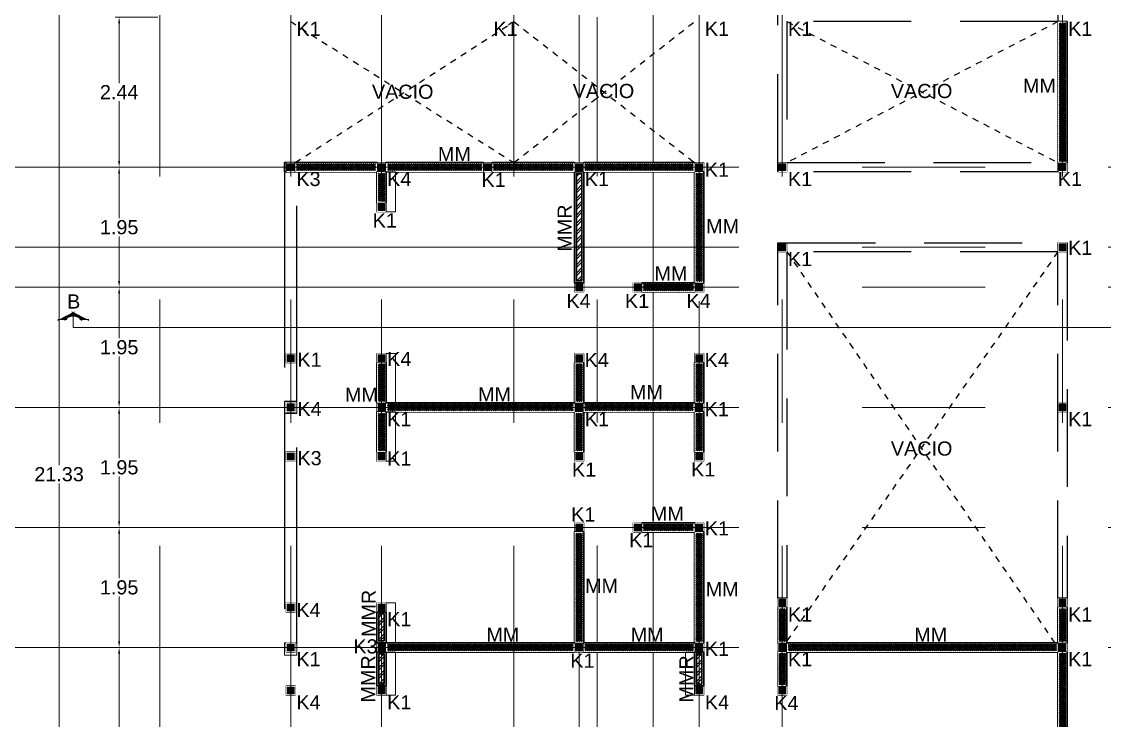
# Model space of a CAD drawing. Header units: metres. Extents: x 14 to 161, y 5 to 309.
# Drawn here: x 74.5 to 92.08, y 153.89 to 165.24 of the extents above; entities that cross this region are included whole.
import ezdxf

# ---------------------------------------------------------------- set-up
doc = ezdxf.new("R2010")
doc.units = ezdxf.units.M
doc.set_wipeout_variables(frame=1)
doc.header["$PDMODE"] = 35
for name, pattern in [('ACAD_ISO05W100', [33, 24, -3, 0, -3, 0, -3]), ('CENTRO2', [0.9, 0.6, -0.1, 0.1, -0.1]), ('HIDDEN2', [4.7625, 3.175, -1.5875]), ('LÍNEAS_OCULTAS2', [0.1875, 0.125, -0.0625])]:
    doc.linetypes.add(name, pattern=pattern)
for name, color, linetype, lineweight in [('A-Acabados arquitectonicos', 254, 'Continuous', 20), ('E-Castillos', 3, 'Continuous', 5), ('E-Corte', 2, 'ACAD_ISO05W100', 20), ('E-Ejes', 1, 'CENTRO2', 9), ('E-Hatch', 1, 'Continuous', 5), ('E-Muro de Mamposteria', 5, 'Continuous', 30), ('E-Muro de Refuerzo', 3, 'Continuous', 30), ('E-Textos', 3, 'Continuous', 15)]:
    doc.layers.add(name, color=color, linetype=linetype, lineweight=lineweight)
doc.layers.add('E-Cotas', color=2, linetype='Continuous')
doc.layers.add('E-Vacio', color=1, linetype='LÍNEAS_OCULTAS2')
doc.layers.add('E-Pretil', color=7, linetype='HIDDEN2', true_color=0xd6d6d6)
doc.styles.add('Geneeral 2', font='arial.ttf', dxfattribs={"height": 2.3})
doc.styles.add('General', font='arial.ttf', dxfattribs={"height": 2.3})
doc.dimstyles.new('Generales', dxfattribs={"dimscale": 0, "dimtxt": 2.3, "dimasz": 2, "dimexe": 1.25, "dimexo": 0.625, "dimtad": 0, "dimtih": 1, "dimtoh": 1, "dimzin": 1, "dimdsep": 46, "dimtxsty": 'General', "dimcen": 2, "dimclrd": 2, "dimclre": 2, "dimclrt": 3, "dimadec": 0, "dimazin": 0, "dimtfac": 1, "dimtmove": 0, "dimatfit": 3, "dimfxl": 1, "dimlwd": 13, "dimlwe": 13, "dimarcsym": 0})

# ---------------------------------------------------------------- blocks, each defined once
blk = doc.blocks.new('*D360')
at = {"layer": 'Defpoints', "color": 0, "ltscale": 0.5, "transparency": 16777216}
for p in [(76.743, 165.31), (76.081, 162.87), (76.743, 162.87)]:
    blk.add_point(p, dxfattribs=at)
at = {"layer": 'E-Cotas', "color": 2, "linetype": 'Continuous', "lineweight": 13, "ltscale": 0.5, "transparency": 16777216}
for p, q in [((76.711, 165.31), (76.018, 165.31)), ((76.081, 165.21), (76.081, 164.237)), ((76.081, 162.97), (76.081, 163.944)), ((76.711, 162.87), (76.018, 162.87))]:
    blk.add_line(p, q, dxfattribs=at)
at = {"layer": 'E-Cotas', "color": 2, "ltscale": 0.5, "transparency": 16777216}
for points in [[(76.064, 165.21), (76.097, 165.21), (76.081, 165.31)], [(76.064, 162.97), (76.097, 162.97), (76.081, 162.87)]]:
    blk.add_solid(points, dxfattribs=at)
at = {"layer": 'E-Cotas', "color": 3, "ltscale": 0.5, "transparency": 16777216, "insert": (76.081, 164.09), "char_height": 0.23, "attachment_point": 5, "style": 'General'}
blk.add_mtext('2.44', dxfattribs=at)
blk = doc.blocks.new('*D359')
at = {"layer": 'Defpoints', "color": 0, "ltscale": 0.5, "transparency": 16777216}
for p in [(76.743, 162.87), (76.081, 160.92), (76.743, 160.92)]:
    blk.add_point(p, dxfattribs=at)
at = {"layer": 'E-Cotas', "color": 2, "linetype": 'Continuous', "lineweight": 13, "ltscale": 0.5, "transparency": 16777216}
for p, q in [((76.711, 162.87), (76.018, 162.87)), ((76.081, 162.77), (76.081, 162.044)), ((76.081, 161.02), (76.081, 161.747)), ((76.711, 160.92), (76.018, 160.92))]:
    blk.add_line(p, q, dxfattribs=at)
at = {"layer": 'E-Cotas', "color": 2, "ltscale": 0.5, "transparency": 16777216}
for points in [[(76.064, 162.77), (76.097, 162.77), (76.081, 162.87)], [(76.064, 161.02), (76.097, 161.02), (76.081, 160.92)]]:
    blk.add_solid(points, dxfattribs=at)
at = {"layer": 'E-Cotas', "color": 3, "ltscale": 0.5, "transparency": 16777216, "insert": (76.081, 161.895), "char_height": 0.23, "attachment_point": 5, "style": 'General'}
blk.add_mtext('1.95', dxfattribs=at)
blk = doc.blocks.new('*D358')
at = {"layer": 'Defpoints', "color": 0, "ltscale": 0.5, "transparency": 16777216}
for p in [(76.743, 160.92), (76.081, 158.97), (76.743, 158.97)]:
    blk.add_point(p, dxfattribs=at)
at = {"layer": 'E-Cotas', "color": 2, "linetype": 'Continuous', "lineweight": 13, "ltscale": 0.5, "transparency": 16777216}
for p, q in [((76.711, 160.92), (76.018, 160.92)), ((76.081, 160.82), (76.081, 160.094)), ((76.081, 159.07), (76.081, 159.797)), ((76.711, 158.97), (76.018, 158.97))]:
    blk.add_line(p, q, dxfattribs=at)
at = {"layer": 'E-Cotas', "color": 2, "ltscale": 0.5, "transparency": 16777216}
for points in [[(76.064, 160.82), (76.097, 160.82), (76.081, 160.92)], [(76.064, 159.07), (76.097, 159.07), (76.081, 158.97)]]:
    blk.add_solid(points, dxfattribs=at)
at = {"layer": 'E-Cotas', "color": 3, "ltscale": 0.5, "transparency": 16777216, "insert": (76.081, 159.945), "char_height": 0.23, "attachment_point": 5, "style": 'General'}
blk.add_mtext('1.95', dxfattribs=at)
blk = doc.blocks.new('*D357')
at = {"layer": 'Defpoints', "color": 0, "ltscale": 0.5, "transparency": 16777216}
for p in [(76.743, 158.97), (76.081, 157.02), (76.743, 157.02)]:
    blk.add_point(p, dxfattribs=at)
at = {"layer": 'E-Cotas', "color": 2, "linetype": 'Continuous', "lineweight": 13, "ltscale": 0.5, "transparency": 16777216}
for p, q in [((76.711, 158.97), (76.018, 158.97)), ((76.081, 158.87), (76.081, 158.144)), ((76.081, 157.12), (76.081, 157.847)), ((76.711, 157.02), (76.018, 157.02))]:
    blk.add_line(p, q, dxfattribs=at)
at = {"layer": 'E-Cotas', "color": 2, "ltscale": 0.5, "transparency": 16777216}
for points in [[(76.064, 158.87), (76.097, 158.87), (76.081, 158.97)], [(76.064, 157.12), (76.097, 157.12), (76.081, 157.02)]]:
    blk.add_solid(points, dxfattribs=at)
at = {"layer": 'E-Cotas', "color": 3, "ltscale": 0.5, "transparency": 16777216, "insert": (76.081, 157.995), "char_height": 0.23, "attachment_point": 5, "style": 'General'}
blk.add_mtext('1.95', dxfattribs=at)
blk = doc.blocks.new('*D356')
at = {"layer": 'Defpoints', "color": 0, "ltscale": 0.5, "transparency": 16777216}
for p in [(76.743, 157.02), (76.081, 155.07), (76.743, 155.07)]:
    blk.add_point(p, dxfattribs=at)
at = {"layer": 'E-Cotas', "color": 2, "linetype": 'Continuous', "lineweight": 13, "ltscale": 0.5, "transparency": 16777216}
for p, q in [((76.711, 157.02), (76.018, 157.02)), ((76.081, 156.92), (76.081, 156.194)), ((76.081, 155.17), (76.081, 155.897)), ((76.711, 155.07), (76.018, 155.07))]:
    blk.add_line(p, q, dxfattribs=at)
at = {"layer": 'E-Cotas', "color": 2, "ltscale": 0.5, "transparency": 16777216}
for points in [[(76.064, 156.92), (76.097, 156.92), (76.081, 157.02)], [(76.064, 155.17), (76.097, 155.17), (76.081, 155.07)]]:
    blk.add_solid(points, dxfattribs=at)
at = {"layer": 'E-Cotas', "color": 3, "ltscale": 0.5, "transparency": 16777216, "insert": (76.081, 156.045), "char_height": 0.23, "attachment_point": 5, "style": 'General'}
blk.add_mtext('1.95', dxfattribs=at)
blk = doc.blocks.new('*D355')
at = {"layer": 'Defpoints', "color": 0, "ltscale": 0.5, "transparency": 16777216}
for p in [(76.743, 155.07), (76.081, 150.471), (76.743, 150.471)]:
    blk.add_point(p, dxfattribs=at)
at = {"layer": 'E-Cotas', "color": 2, "linetype": 'Continuous', "lineweight": 13, "ltscale": 0.5, "transparency": 16777216}
for p, q in [((76.711, 155.07), (76.018, 155.07)), ((76.081, 154.97), (76.081, 152.919)), ((76.081, 150.571), (76.081, 152.622)), ((76.711, 150.471), (76.018, 150.471))]:
    blk.add_line(p, q, dxfattribs=at)
at = {"layer": 'E-Cotas', "color": 2, "ltscale": 0.5, "transparency": 16777216}
for points in [[(76.064, 154.97), (76.097, 154.97), (76.081, 155.07)], [(76.064, 150.571), (76.097, 150.571), (76.081, 150.471)]]:
    blk.add_solid(points, dxfattribs=at)
at = {"layer": 'E-Cotas', "color": 3, "ltscale": 0.5, "transparency": 16777216, "insert": (76.081, 152.771), "char_height": 0.23, "attachment_point": 5, "style": 'General'}
blk.add_mtext('4.60', dxfattribs=at)
blk = doc.blocks.new('*D353')
at = {"layer": 'Defpoints', "color": 0, "ltscale": 0.5, "transparency": 16777216}
for p in [(76.743, 168.546), (75.105, 147.22), (76.743, 147.22)]:
    blk.add_point(p, dxfattribs=at)
at = {"layer": 'E-Cotas', "color": 2, "linetype": 'Continuous', "lineweight": 13, "ltscale": 0.5, "transparency": 16777216}
for p, q in [((76.712, 168.546), (75.042, 168.546)), ((75.105, 168.446), (75.105, 158.032)), ((75.105, 147.32), (75.105, 157.734)), ((76.711, 147.22), (75.042, 147.22))]:
    blk.add_line(p, q, dxfattribs=at)
at = {"layer": 'E-Cotas', "color": 2, "ltscale": 0.5, "transparency": 16777216}
for points in [[(75.088, 168.446), (75.121, 168.446), (75.105, 168.546)], [(75.088, 147.32), (75.121, 147.32), (75.105, 147.22)]]:
    blk.add_solid(points, dxfattribs=at)
at = {"layer": 'E-Cotas', "color": 3, "ltscale": 0.5, "transparency": 16777216, "insert": (75.105, 157.883), "char_height": 0.23, "attachment_point": 5, "style": 'General'}
blk.add_mtext('21.33', dxfattribs=at)
blk = doc.blocks.new('*U468')
at = {"layer": 'E-Castillos'}
blk.add_lwpolyline([(-0.075, -0.075), (-0.075, 0.075), (0.075, 0.075), (0.075, -0.075), (-0.075, -0.075)], dxfattribs=at)
blk.add_wipeout([(-0.075, -0.075), (0.075, -0.075), (0.075, 0.075), (-0.075, 0.075)])
at = {"layer": 'E-Hatch'}
h = blk.add_hatch(color=1, dxfattribs=at)
h.dxf.hatch_style = 1
h.paths.add_polyline_path([(-0.055, -0.055), (-0.055, 0.055), (0.055, 0.055), (0.055, -0.055)])
at = {"layer": 'E-Castillos'}
blk.add_lwpolyline([(-0.055, -0.055), (-0.055, 0.055), (0.055, 0.055), (0.055, -0.055)], close=True, dxfattribs=at)
blk = doc.blocks.new('*U569')
blk.add_wipeout([(-0.075, -1.075), (0.075, -1.075), (0.075, 0.725), (-0.075, 0.725)])
at = {"ltscale": 0.5}
h = blk.add_hatch(dxfattribs=at)
h.set_pattern_fill('ANSI32', color=5, scale=0.01)
h.set_pattern_definition([(45, (0, -0.35), (-0.067352, 0.067352), []), (45, (0.0449, -0.35), (-0.067352, 0.067352), [])])
h.paths.add_polyline_path([(0.045, -1.045), (-0.045, -1.045), (-0.045, 0.695), (0.045, 0.695)])
for points in [[(0.075, -1.075), (-0.075, -1.075), (-0.075, 0.725), (0.075, 0.725)], [(0.045, -1.045), (-0.045, -1.045), (-0.045, 0.695), (0.045, 0.695)]]:
    blk.add_lwpolyline(points, close=True, dxfattribs=at)
blk = doc.blocks.new('*U570')
blk.add_wipeout([(-0.075, 0.225), (0.075, 0.225), (0.075, 0.725), (-0.075, 0.725)])
at = {"ltscale": 0.5}
h = blk.add_hatch(dxfattribs=at)
h.set_pattern_fill('ANSI32', color=5, scale=0.01)
h.set_pattern_definition([(45, (0, 0.95), (-0.067352, 0.067352), []), (45, (0.0449, 0.95), (-0.067352, 0.067352), [])])
h.paths.add_polyline_path([(0.045, 0.255), (-0.045, 0.255), (-0.045, 0.695), (0.045, 0.695)])
for points in [[(0.075, 0.225), (-0.075, 0.225), (-0.075, 0.725), (0.075, 0.725)], [(0.045, 0.255), (-0.045, 0.255), (-0.045, 0.695), (0.045, 0.695)]]:
    blk.add_lwpolyline(points, close=True, dxfattribs=at)
blk = doc.blocks.new('*U571')
blk.add_wipeout([(-0.075, 0.175), (0.075, 0.175), (0.075, 0.725), (-0.075, 0.725)])
at = {"ltscale": 0.5}
h = blk.add_hatch(dxfattribs=at)
h.set_pattern_fill('ANSI32', color=5, scale=0.01)
h.set_pattern_definition([(45, (0, 0.9), (-0.067352, 0.067352), []), (45, (0.0449, 0.9), (-0.067352, 0.067352), [])])
h.paths.add_polyline_path([(0.045, 0.205), (-0.045, 0.205), (-0.045, 0.695), (0.045, 0.695)])
for points in [[(0.075, 0.175), (-0.075, 0.175), (-0.075, 0.725), (0.075, 0.725)], [(0.045, 0.205), (-0.045, 0.205), (-0.045, 0.695), (0.045, 0.695)]]:
    blk.add_lwpolyline(points, close=True, dxfattribs=at)
blk = doc.blocks.new('*U704')
for points in [[(-0.843, -0.075), (1.447, -0.075), (1.447, 0.075), (-0.843, 0.075)], [(-0.823, -0.055), (1.427, -0.055), (1.427, 0.055), (-0.823, 0.055)]]:
    blk.add_lwpolyline(points, close=True)
blk.add_wipeout([(-0.843, -0.075), (1.447, -0.075), (1.447, 0.075), (-0.843, 0.075)])
at = {"linetype": 'ByBlock', "lineweight": 5}
h = blk.add_hatch(dxfattribs=at)
h.set_pattern_fill('ANSI37', color=5, scale=0.0069)
h.set_pattern_definition([(45, (0.604647, 3e-16), (-0.01549094, 0.01549094), []), (135, (0.604647, 3e-16), (-0.01549094, -0.01549094), [])])
h.paths.add_polyline_path([(1.427, -0.055), (1.427, 0.055), (-0.823, 0.055), (-0.823, -0.055)])
blk.add_line((-0.843, 0.075), (1.447, 0.075))
blk = doc.blocks.new('*U710')
for points in [[(-0.843, -0.075), (0.957, -0.075), (0.957, 0.075), (-0.843, 0.075)], [(-0.823, -0.055), (0.937, -0.055), (0.937, 0.055), (-0.823, 0.055)]]:
    blk.add_lwpolyline(points, close=True)
blk.add_wipeout([(-0.843, -0.075), (0.957, -0.075), (0.957, 0.075), (-0.843, 0.075)])
at = {"linetype": 'ByBlock', "lineweight": 5}
h = blk.add_hatch(dxfattribs=at)
h.set_pattern_fill('ANSI37', color=5, scale=0.0069)
h.set_pattern_definition([(45, (0.114647, 6e-17), (-0.01549094, 0.01549094), []), (135, (0.114647, 6e-17), (-0.01549094, -0.01549094), [])])
h.paths.add_polyline_path([(0.937, -0.055), (0.937, 0.055), (-0.823, 0.055), (-0.823, -0.055)])
blk.add_line((-0.843, 0.075), (0.957, 0.075))
blk = doc.blocks.new('*U667')
for points in [[(-0.843, -0.075), (-0.193, -0.075), (-0.193, 0.075), (-0.843, 0.075)], [(-0.823, -0.055), (-0.213, -0.055), (-0.213, 0.055), (-0.823, 0.055)]]:
    blk.add_lwpolyline(points, close=True)
blk.add_wipeout([(-0.843, -0.075), (-0.193, -0.075), (-0.193, 0.075), (-0.843, 0.075)])
at = {"linetype": 'ByBlock', "lineweight": 5}
h = blk.add_hatch(dxfattribs=at)
h.set_pattern_fill('ANSI37', color=5, scale=0.0069)
h.set_pattern_definition([(45, (-1.035368, -6e-16), (-0.01549094, 0.01549094), []), (135, (-1.035368, -6e-16), (-0.01549094, -0.01549094), [])])
h.paths.add_polyline_path([(-0.823, 0.055), (-0.823, -0.055), (-0.213, -0.055), (-0.213, 0.055)])
blk.add_line((-0.843, 0.075), (-0.193, 0.075))
blk = doc.blocks.new('*U718')
for points in [[(-0.843, -0.075), (-0.268, -0.075), (-0.268, 0.075), (-0.843, 0.075)], [(-0.823, -0.055), (-0.288, -0.055), (-0.288, 0.055), (-0.823, 0.055)]]:
    blk.add_lwpolyline(points, close=True)
blk.add_wipeout([(-0.843, -0.075), (-0.268, -0.075), (-0.268, 0.075), (-0.843, 0.075)])
at = {"linetype": 'ByBlock', "lineweight": 5}
h = blk.add_hatch(dxfattribs=at)
h.set_pattern_fill('ANSI37', color=5, scale=0.0069)
h.set_pattern_definition([(45, (-1.110353, -6e-16), (-0.01549094, 0.01549094), []), (135, (-1.110353, -6e-16), (-0.01549094, -0.01549094), [])])
h.paths.add_polyline_path([(-0.823, 0.055), (-0.823, -0.055), (-0.288, -0.055), (-0.288, 0.055)])
blk.add_line((-0.843, 0.075), (-0.268, 0.075))
blk = doc.blocks.new('*U668')
for points in [[(-0.843, -0.075), (-0.293, -0.075), (-0.293, 0.075), (-0.843, 0.075)], [(-0.823, -0.055), (-0.313, -0.055), (-0.313, 0.055), (-0.823, 0.055)]]:
    blk.add_lwpolyline(points, close=True)
blk.add_wipeout([(-0.843, -0.075), (-0.293, -0.075), (-0.293, 0.075), (-0.843, 0.075)])
at = {"linetype": 'ByBlock', "lineweight": 5}
h = blk.add_hatch(dxfattribs=at)
h.set_pattern_fill('ANSI37', color=5, scale=0.0069)
h.set_pattern_definition([(45, (-1.135353, -6e-16), (-0.01549094, 0.01549094), []), (135, (-1.135353, -6e-16), (-0.01549094, -0.01549094), [])])
h.paths.add_polyline_path([(-0.823, 0.055), (-0.823, -0.055), (-0.313, -0.055), (-0.313, 0.055)])
blk.add_line((-0.843, 0.075), (-0.293, 0.075))
blk = doc.blocks.new('*U731')
for points in [[(-0.843, -0.075), (2.307, -0.075), (2.307, 0.075), (-0.843, 0.075)], [(-0.823, -0.055), (2.287, -0.055), (2.287, 0.055), (-0.823, 0.055)]]:
    blk.add_lwpolyline(points, close=True)
blk.add_wipeout([(-0.843, -0.075), (2.307, -0.075), (2.307, 0.075), (-0.843, 0.075)])
at = {"linetype": 'ByBlock', "lineweight": 5}
h = blk.add_hatch(dxfattribs=at)
h.set_pattern_fill('ANSI37', color=5, scale=0.0069)
h.set_pattern_definition([(45, (1.464647, 8e-16), (-0.01549094, 0.01549094), []), (135, (1.464647, 8e-16), (-0.01549094, -0.01549094), [])])
h.paths.add_polyline_path([(2.287, -0.055), (2.287, 0.055), (-0.823, 0.055), (-0.823, -0.055)])
blk.add_line((-0.843, 0.075), (2.307, 0.075))
blk = doc.blocks.new('*U707')
for points in [[(-0.843, -0.075), (3.557, -0.075), (3.557, 0.075), (-0.843, 0.075)], [(-0.823, -0.055), (3.537, -0.055), (3.537, 0.055), (-0.823, 0.055)]]:
    blk.add_lwpolyline(points, close=True)
blk.add_wipeout([(-0.843, -0.075), (3.557, -0.075), (3.557, 0.075), (-0.843, 0.075)])
at = {"linetype": 'ByBlock', "lineweight": 5}
h = blk.add_hatch(dxfattribs=at)
h.set_pattern_fill('ANSI37', color=5, scale=0.0069)
h.set_pattern_definition([(45, (2.714647, 2e-15), (-0.01549094, 0.01549094), []), (135, (2.714647, 2e-15), (-0.01549094, -0.01549094), [])])
h.paths.add_polyline_path([(3.537, -0.055), (3.537, 0.055), (-0.823, 0.055), (-0.823, -0.055)])
blk.add_line((-0.843, 0.075), (3.557, 0.075))
blk = doc.blocks.new('*U743')
for points in [[(-0.843, -0.075), (0.482, -0.075), (0.482, 0.075), (-0.843, 0.075)], [(-0.823, -0.055), (0.462, -0.055), (0.462, 0.055), (-0.823, 0.055)]]:
    blk.add_lwpolyline(points, close=True)
blk.add_wipeout([(-0.843, -0.075), (0.482, -0.075), (0.482, 0.075), (-0.843, 0.075)])
at = {"linetype": 'ByBlock', "lineweight": 5}
h = blk.add_hatch(dxfattribs=at)
h.set_pattern_fill('ANSI37', color=5, scale=0.0069)
h.set_pattern_definition([(45, (-0.360153, -2e-16), (-0.01549094, 0.01549094), []), (135, (-0.360153, -2e-16), (-0.01549094, -0.01549094), [])])
h.paths.add_polyline_path([(0.462, -0.055), (0.462, 0.055), (-0.823, 0.055), (-0.823, -0.055)])
blk.add_line((-0.843, 0.075), (0.482, 0.075))
blk = doc.blocks.new('*U742')
for points in [[(-0.843, -0.075), (0.733, -0.075), (0.733, 0.075), (-0.843, 0.075)], [(-0.823, -0.055), (0.713, -0.055), (0.713, 0.055), (-0.823, 0.055)]]:
    blk.add_lwpolyline(points, close=True)
blk.add_wipeout([(-0.843, -0.075), (0.733, -0.075), (0.733, 0.075), (-0.843, 0.075)])
at = {"linetype": 'ByBlock', "lineweight": 5}
h = blk.add_hatch(dxfattribs=at)
h.set_pattern_fill('ANSI37', color=5, scale=0.0069)
h.set_pattern_definition([(45, (-0.110053, -6e-17), (-0.01549094, 0.01549094), []), (135, (-0.110053, -6e-17), (-0.01549094, -0.01549094), [])])
h.paths.add_polyline_path([(0.713, -0.055), (0.713, 0.055), (-0.823, 0.055), (-0.823, -0.055)])
blk.add_line((-0.843, 0.075), (0.733, 0.075))
blk = doc.blocks.new('*U741')
for points in [[(-0.843, -0.075), (0.492, -0.075), (0.492, 0.075), (-0.843, 0.075)], [(-0.823, -0.055), (0.472, -0.055), (0.472, 0.055), (-0.823, 0.055)]]:
    blk.add_lwpolyline(points, close=True)
blk.add_wipeout([(-0.843, -0.075), (0.492, -0.075), (0.492, 0.075), (-0.843, 0.075)])
at = {"linetype": 'ByBlock', "lineweight": 5}
h = blk.add_hatch(dxfattribs=at)
h.set_pattern_fill('ANSI37', color=5, scale=0.0069)
h.set_pattern_definition([(45, (-0.350253, -2e-16), (-0.01549094, 0.01549094), []), (135, (-0.350253, -2e-16), (-0.01549094, -0.01549094), [])])
h.paths.add_polyline_path([(0.472, -0.055), (0.472, 0.055), (-0.823, 0.055), (-0.823, -0.055)])
blk.add_line((-0.843, 0.075), (0.492, 0.075))
blk = doc.blocks.new('*U736')
for points in [[(-0.843, -0.075), (0.957, -0.075), (0.957, 0.075), (-0.843, 0.075)], [(-0.823, -0.055), (0.937, -0.055), (0.937, 0.055), (-0.823, 0.055)]]:
    blk.add_lwpolyline(points, close=True)
blk.add_wipeout([(-0.843, -0.075), (0.957, -0.075), (0.957, 0.075), (-0.843, 0.075)])
at = {"linetype": 'ByBlock', "lineweight": 5}
h = blk.add_hatch(dxfattribs=at)
h.set_pattern_fill('ANSI37', color=5, scale=0.0069)
h.set_pattern_definition([(45, (0.114847, 6e-17), (-0.01549094, 0.01549094), []), (135, (0.114847, 6e-17), (-0.01549094, -0.01549094), [])])
h.paths.add_polyline_path([(0.937, -0.055), (0.937, 0.055), (-0.823, 0.055), (-0.823, -0.055)])
blk.add_line((-0.843, 0.075), (0.957, 0.075))
blk = doc.blocks.new('*U744')
for points in [[(-0.843, -0.075), (0.007, -0.075), (0.007, 0.075), (-0.843, 0.075)], [(-0.823, -0.055), (-0.013, -0.055), (-0.013, 0.055), (-0.823, 0.055)]]:
    blk.add_lwpolyline(points, close=True)
blk.add_wipeout([(-0.843, -0.075), (0.007, -0.075), (0.007, 0.075), (-0.843, 0.075)])
at = {"linetype": 'ByBlock', "lineweight": 5}
h = blk.add_hatch(dxfattribs=at)
h.set_pattern_fill('ANSI37', color=5, scale=0.0069)
h.set_pattern_definition([(45, (-0.835353, -5e-16), (-0.01549094, 0.01549094), []), (135, (-0.835353, -5e-16), (-0.01549094, -0.01549094), [])])
h.paths.add_polyline_path([(-0.823, -0.055), (-0.013, -0.055), (-0.013, 0.055), (-0.823, 0.055)])
blk.add_line((-0.843, 0.075), (0.007, 0.075))
blk = doc.blocks.new('*U738')
for points in [[(-0.843, -0.075), (2.217, -0.075), (2.217, 0.075), (-0.843, 0.075)], [(-0.823, -0.055), (2.197, -0.055), (2.197, 0.055), (-0.823, 0.055)]]:
    blk.add_lwpolyline(points, close=True)
blk.add_wipeout([(-0.843, -0.075), (2.217, -0.075), (2.217, 0.075), (-0.843, 0.075)])
at = {"linetype": 'ByBlock', "lineweight": 5}
h = blk.add_hatch(dxfattribs=at)
h.set_pattern_fill('ANSI37', color=5, scale=0.0069)
h.set_pattern_definition([(45, (1.374847, 8e-16), (-0.01549094, 0.01549094), []), (135, (1.374847, 8e-16), (-0.01549094, -0.01549094), [])])
h.paths.add_polyline_path([(2.197, -0.055), (2.197, 0.055), (-0.823, 0.055), (-0.823, -0.055)])
blk.add_line((-0.843, 0.075), (2.217, 0.075))
blk = doc.blocks.new('*U740')
for points in [[(-0.843, -0.075), (0.007, -0.075), (0.007, 0.075), (-0.843, 0.075)], [(-0.823, -0.055), (-0.013, -0.055), (-0.013, 0.055), (-0.823, 0.055)]]:
    blk.add_lwpolyline(points, close=True)
blk.add_wipeout([(-0.843, -0.075), (0.007, -0.075), (0.007, 0.075), (-0.843, 0.075)])
at = {"linetype": 'ByBlock', "lineweight": 5}
h = blk.add_hatch(dxfattribs=at)
h.set_pattern_fill('ANSI37', color=5, scale=0.0069)
h.set_pattern_definition([(45, (-0.835153, -5e-16), (-0.01549094, 0.01549094), []), (135, (-0.835153, -5e-16), (-0.01549094, -0.01549094), [])])
h.paths.add_polyline_path([(-0.823, -0.055), (-0.013, -0.055), (-0.013, 0.055), (-0.823, 0.055)])
blk.add_line((-0.843, 0.075), (0.007, 0.075))
blk = doc.blocks.new('*U739')
for points in [[(-0.843, -0.075), (0.958, -0.075), (0.958, 0.075), (-0.843, 0.075)], [(-0.823, -0.055), (0.938, -0.055), (0.938, 0.055), (-0.823, 0.055)]]:
    blk.add_lwpolyline(points, close=True)
blk.add_wipeout([(-0.843, -0.075), (0.958, -0.075), (0.958, 0.075), (-0.843, 0.075)])
at = {"linetype": 'ByBlock', "lineweight": 5}
h = blk.add_hatch(dxfattribs=at)
h.set_pattern_fill('ANSI37', color=5, scale=0.0069)
h.set_pattern_definition([(45, (0.114947, 6e-17), (-0.01549094, 0.01549094), []), (135, (0.114947, 6e-17), (-0.01549094, -0.01549094), [])])
h.paths.add_polyline_path([(0.938, -0.055), (0.938, 0.055), (-0.823, 0.055), (-0.823, -0.055)])
blk.add_line((-0.843, 0.075), (0.958, 0.075))
blk = doc.blocks.new('*U712')
for points in [[(-0.843, -0.075), (-0.343, -0.075), (-0.343, 0.075), (-0.843, 0.075)], [(-0.823, -0.055), (-0.363, -0.055), (-0.363, 0.055), (-0.823, 0.055)]]:
    blk.add_lwpolyline(points, close=True)
blk.add_wipeout([(-0.843, -0.075), (-0.343, -0.075), (-0.343, 0.075), (-0.843, 0.075)])
at = {"linetype": 'ByBlock', "lineweight": 5}
h = blk.add_hatch(dxfattribs=at)
h.set_pattern_fill('ANSI37', color=5, scale=0.0069)
h.set_pattern_definition([(45, (-1.185353, -7e-16), (-0.01549094, 0.01549094), []), (135, (-1.185353, -7e-16), (-0.01549094, -0.01549094), [])])
h.paths.add_polyline_path([(-0.823, 0.055), (-0.823, -0.055), (-0.363, -0.055), (-0.363, 0.055)])
blk.add_line((-0.843, 0.075), (-0.343, 0.075))
blk = doc.blocks.new('SEÑA')
at = {"layer": 'E-Corte', "color": 0}
for p, q in [((-1.1, -0.05), (0.1, 0.55)), ((-0.459, 0), (-1.1, 0)), ((-0.1, 0.55), (1.1, -0.05)), ((1.1, 0), (0.459, 0))]:
    blk.add_line(p, q, dxfattribs=at)
at = {"layer": 'E-Corte', "color": 16}
for p, q in [((-0.869, 0.038), (-0.558, 0.038)), ((-0.844, 0.05), (-0.546, 0.05)), ((-0.819, 0.062), (-0.533, 0.062)), ((-0.794, 0.075), (-0.52, 0.075)), ((-0.769, 0.088), (-0.505, 0.088)), ((-0.744, 0.1), (-0.491, 0.1)), ((-0.719, 0.113), (-0.475, 0.113)), ((-0.694, 0.125), (-0.458, 0.125)), ((-0.669, 0.138), (-0.441, 0.138)), ((-0.644, 0.15), (-0.422, 0.15)), ((-0.619, 0.163), (-0.402, 0.163)), ((-0.594, 0.175), (-0.381, 0.175)), ((-0.569, 0.188), (-0.358, 0.188)), ((-0.544, 0.2), (-0.333, 0.2)), ((-0.519, 0.212), (-0.305, 0.212)), ((-0.494, 0.225), (-0.274, 0.225)), ((-0.469, 0.237), (-0.238, 0.237)), ((-0.444, 0.25), (-0.195, 0.25)), ((-0.419, 0.263), (-0.139, 0.263)), ((-0.394, 0.275), (0.394, 0.275)), ((-0.369, 0.287), (0.369, 0.287)), ((-0.344, 0.3), (0.344, 0.3)), ((-0.319, 0.312), (0.319, 0.312)), ((-0.294, 0.325), (0.294, 0.325)), ((-0.269, 0.338), (0.269, 0.338)), ((-0.244, 0.35), (0.244, 0.35)), ((-0.219, 0.362), (0.219, 0.362)), ((-0.194, 0.375), (0.194, 0.375)), ((-0.169, 0.388), (0.169, 0.388)), ((-0.144, 0.4), (0.144, 0.4)), ((-0.119, 0.412), (0.119, 0.412)), ((-0.094, 0.425), (0.094, 0.425)), ((-0.069, 0.438), (0.069, 0.438)), ((-0.044, 0.45), (0.044, 0.45)), ((-0.019, 0.463), (0.019, 0.463)), ((0.139, 0.263), (0.419, 0.263)), ((0.195, 0.25), (0.444, 0.25)), ((0.238, 0.237), (0.469, 0.237)), ((0.274, 0.225), (0.494, 0.225)), ((0.305, 0.212), (0.519, 0.212)), ((0.333, 0.2), (0.544, 0.2)), ((0.358, 0.188), (0.569, 0.188)), ((0.381, 0.175), (0.594, 0.175)), ((0.402, 0.163), (0.619, 0.163)), ((0.422, 0.15), (0.644, 0.15)), ((0.441, 0.138), (0.669, 0.138)), ((0.458, 0.125), (0.694, 0.125)), ((0.475, 0.113), (0.719, 0.113)), ((0.491, 0.1), (0.744, 0.1)), ((0.505, 0.088), (0.769, 0.088)), ((0.52, 0.075), (0.794, 0.075)), ((0.533, 0.062), (0.819, 0.062)), ((0.546, 0.05), (0.844, 0.05)), ((0.558, 0.038), (0.869, 0.038))]:
    blk.add_line(p, q, dxfattribs=at)
at = {"layer": 'E-Corte', "color": 0}
blk.add_lwpolyline([(0, 0.472), (0.894, 0.025), (0.57, 0.025, 0.438529), (-0.57, 0.025), (-0.894, 0.025)], format="xyb", close=True, dxfattribs=at)
blk.add_arc((0, -0.5), 0.75, 36.8699, 143.1301, dxfattribs=at)

msp = doc.modelspace()

# ---------------------------------------------------------------- linework, layer by layer
at = {"layer": 'A-Acabados arquitectonicos', "ltscale": 0.5}
for points in [[(78.76756, 159.07028), (78.96753, 159.07031), (78.96753, 158.87031), (78.76753, 158.87031)], [(78.76882, 155.14528), (78.96753, 155.14531), (78.96753, 154.94531), (78.76753, 154.94531)]]:
    msp.add_lwpolyline(points, close=True, dxfattribs=at)
at = {"layer": 'E-Corte', "color": 2}
for points in [[(84.51355, 143.5485), (84.75495, 143.5485), (84.75495, 172.04918), (84.51355, 172.04918)], [(75.33522, 160.50914), (75.33522, 160.26775), (101.35892, 160.26775), (101.35892, 160.50914)]]:
    msp.add_lwpolyline(points, dxfattribs=at)
at = {"layer": 'E-Ejes', "ltscale": 20}
for points in [[(76.74254, 144.72031), (76.74254, 170.94735)], [(83.55253, 162.87031), (83.55253, 170.94735)], [(84.31129, 144.72373), (83.84253, 144.72373), (83.84253, 165.31031)], [(83.55253, 144.72031), (83.55253, 155.07031)]]:
    msp.add_lwpolyline(points, dxfattribs=at)
at = {"layer": 'E-Muro de Mamposteria', "ltscale": 100}
msp.add_lwpolyline([(80.26753, 162.94531), (78.76753, 162.94531), (78.76753, 162.79531), (80.26753, 162.79531)], close=True, dxfattribs=at)
at = {"layer": 'E-Pretil'}
for points in [[(78.76753, 162.79531), (78.76753, 159.07029), (78.96753, 159.07029), (78.96753, 162.79531)], [(78.76753, 158.87031), (78.76753, 155.14531), (78.96753, 155.14531), (78.96753, 158.87031)]]:
    msp.add_lwpolyline(points, close=True, dxfattribs=at)
at = {"layer": 'E-Vacio', "ltscale": 0.5}
for p, q in [((86.92753, 165.23531), (91.32753, 162.94549)), ((91.32753, 165.23531), (86.92753, 162.94549)), ((91.32743, 161.49531), (86.85253, 155.07031)), ((86.92743, 161.49549), (91.32743, 155.07031))]:
    msp.add_line(p, q, dxfattribs=at)

# ---------------------------------------------------------------- block references
at = {"layer": 'E-Corte', "color": 2, "ltscale": 0.01, "xscale": 0.2287611696416008, "yscale": 0.2287611696416008, "zscale": 0.2287611696416008}
msp.add_blockref('SEÑA', (75.33522, 160.39476), dxfattribs=at)

# ---------------------------------------------------------------- texts
at = {"layer": 'E-Textos', "ltscale": 0.5, "char_height": 0.23, "attachment_point": 1, "style": 'General'}
for s, insert, width in [('K1', (78.95954, 165.23463), 0.08), ('K1', (82.15964, 165.23463), 0.08), ('K1', (85.59454, 165.23463), 0.08), ('K1', (86.94454, 165.23463), 0.08), ('K1', (91.49464, 165.23463), 0.08), ('VACIO', (80.1865, 164.21183), 1.116979), ('VACIO', (83.44753, 164.22379), 1.116979), ('VACIO', (88.61508, 164.22387), 1.116979), ('K1', (85.59454, 162.94531), 0.08), ('K3', (78.95954, 162.79463), 0.08), ('K4', (80.43454, 162.79463), 0.08), ('K1', (81.96686, 162.77983), 0.08), ('K1', (83.64454, 162.79463), 0.08), ('K1', (86.94454, 162.79463), 0.08), ('K1', (91.32743, 162.79531), 0.08), ('K1', (80.19921, 162.1212), 0.08), ('K1', (91.49454, 161.67754), 0.08), ('K1', (86.94454, 161.49463), 0.08), ('B', (75.23543, 160.80545), 0.2499252), ('K4', (83.34644, 160.81353), 0.08), ('K1', (84.29644, 160.81353), 0.08), ('K4', (85.29644, 160.81353), 0.08), ('K1', (78.97705, 159.8599), 0.08), ('K4', (80.43464, 159.87044), 0.08), ('K4', (83.64031, 159.85456), 0.08), ('K4', (85.59031, 159.85456), 0.08), ('K4', (78.97695, 159.0599), 0.08), ('K1', (85.59021, 159.05456), 0.08), ('K1', (80.43454, 158.89463), 0.08), ('K1', (83.64454, 158.89463), 0.08), ('K1', (91.49454, 158.89463), 0.08), ('VACIO', (88.61498, 158.41637), 1.116979), ('K3', (78.97695, 158.2599), 0.08), ('K1', (80.43454, 158.25442), 0.08), ('K1', (83.43609, 158.07388), 0.08), ('K1', (85.37047, 158.07765), 0.08), ('K1', (83.42341, 157.34559), 0.08), ('K1', (85.59454, 157.11988), 0.08), ('K1', (84.36473, 156.92774), 0.08), ('K4', (78.95964, 155.79463), 0.08), ('K1', (80.43464, 155.64463), 0.08), ('K1', (86.94454, 155.71963), 0.08), ('K1', (91.49454, 155.71963), 0.08), ('K3', (79.88555, 155.20242), 0.08), ('K1', (85.59454, 155.16192), 0.08), ('K1', (78.95954, 154.99463), 0.08), ('K1', (83.40969, 154.96983), 0.08), ('K1', (86.94454, 154.99463), 0.08), ('K1', (91.49454, 154.99463), 0.08), ('K4', (78.95954, 154.29463), 0.08), ('K1', (80.43454, 154.29463), 0.08), ('K4', (85.59464, 154.29463), 0.08), ('K4', (86.72229, 154.28208), 0.08)]:
    msp.add_mtext(s, dxfattribs=dict(at, insert=insert, width=width))

# ---------------------------------------------------------------- dimensions: what is measured, and where the dimension line sits
at = {"layer": 'E-Cotas', "ltscale": 0.5}
for base, p1, p2, picture, middle in [((75.1046, 147.22031), (76.74291, 168.5458), (76.74254, 147.22031), '*D353', (75.1046, 157.88305)), ((76.08072, 162.87031), (76.74254, 165.31031), (76.74254, 162.87031), '*D360', (76.08072, 164.09031)), ((76.08072, 160.92031), (76.74254, 162.87031), (76.74254, 160.92031), '*D359', (76.08072, 161.89531)), ((76.08072, 158.97031), (76.74254, 160.92031), (76.74254, 158.97031), '*D358', (76.08072, 159.94531)), ((76.08072, 157.02031), (76.74254, 158.97031), (76.74254, 157.02031), '*D357', (76.08072, 157.99531)), ((76.08072, 155.07031), (76.74254, 157.02031), (76.74254, 155.07031), '*D356', (76.08072, 156.04531)), ((76.08072, 150.47071), (76.74254, 155.07031), (76.74254, 150.47071), '*D355', (76.08072, 152.77051))]:
    dim = msp.add_linear_dim(base=base, p1=p1, p2=p2, angle=90, dimstyle='Generales', override={"dimscale": 0, "dimtxt": 1.15, "dimasz": 1, "dimexe": 0.625, "dimexo": 0.3125, "dimgap": 0.3125, "dimcen": 1, "dimtix": 1, "dimtofl": 1, "dimtmove": 0, "dimatfit": 3}, dxfattribs=at)
    dim.commit()
    dim.dimension.update_dxf_attribs({"geometry": picture, "text_midpoint": middle})

# ---------------------------------------------------------------- next in the draw order: block references
at = {"layer": 'E-Castillos', "ltscale": 0.5}
for p in [(78.86753, 162.87031), (80.34253, 162.87031), (82.06763, 162.87031), (83.55253, 162.87031), (85.50253, 162.87031), (86.85253, 162.87031), (91.40253, 162.87031), (80.34253, 162.22031), (86.85253, 161.57031), (91.40253, 161.57031), (83.55263, 160.92031), (84.50273, 160.92031), (85.50253, 160.92031), (78.86753, 159.77031), (80.34253, 159.77031), (83.55253, 159.77031), (85.50253, 159.77031), (78.86753, 158.97031), (80.34253, 158.97031), (83.55253, 158.97031), (85.50253, 158.97031), (91.40253, 158.97031), (78.86763, 158.17031), (80.34263, 158.17031), (83.55263, 158.17031), (85.50263, 158.17031), (83.55253, 157.02031), (84.50253, 157.02031), (85.50253, 157.02031), (86.85263, 155.79531), (91.40263, 155.79531), (78.86753, 155.72031), (80.34253, 155.72031), (78.86753, 155.07031), (80.34253, 155.07031), (83.55253, 155.07031), (85.50263, 155.07031), (86.85263, 155.07031), (91.40263, 155.07031), (78.86763, 154.37031), (80.34263, 154.37031), (85.50253, 154.37031), (86.85253, 154.37031)]:
    msp.add_blockref('*U468', p, dxfattribs=at)

# ---------------------------------------------------------------- next in the draw order: linework, layer by layer
at = {"layer": 'A-Acabados arquitectonicos', "ltscale": 0.5}
msp.add_lwpolyline([(78.76753, 162.94531), (78.79243, 162.94531), (78.79243, 162.79531), (78.76753, 162.79531), (78.76753, 162.94531)], dxfattribs=at)
at = {"layer": 'E-Pretil', "ltscale": 0.5}
for points in [[(91.32743, 162.94531), (91.32743, 162.79531), (86.77743, 162.79531), (86.77743, 165.38531), (91.32753, 165.38531), (91.32753, 165.23531), (86.92743, 165.23566), (86.92743, 162.94531), (91.32743, 162.94531)], [(86.92753, 155.87031), (86.77753, 155.87031), (86.77743, 161.64531), (91.47743, 161.64531), (91.47743, 155.87031), (91.32743, 155.87031), (91.32743, 161.49531), (86.92743, 161.49531), (86.92753, 155.87031)]]:
    msp.add_lwpolyline(points, dxfattribs=at)
at = {"layer": 'E-Vacio', "ltscale": 0.5}
for p, q in [((78.86753, 165.23531), (82.49253, 162.94531)), ((78.94243, 162.94531), (82.49253, 165.23531)), ((82.49253, 165.23531), (85.42743, 162.94531)), ((82.49253, 162.94531), (85.42743, 165.23531))]:
    msp.add_line(p, q, dxfattribs=at)

# ---------------------------------------------------------------- next in the draw order: block references
at = {"layer": 'E-Muro de Mamposteria', "rotation": 270}
for name, p in [('*U710', (85.50233, 161.95263)), ('*U667', (80.34233, 158.85263)), ('*U667', (83.55233, 158.85263)), ('*U667', (85.50233, 158.85263)), ('*U667', (80.34233, 158.05263)), ('*U667', (83.55233, 158.05263)), ('*U667', (85.50233, 158.05263)), ('*U710', (83.55233, 156.10263)), ('*U710', (85.50253, 156.10263)), ('*U718', (86.85253, 154.87763)), ('*U718', (91.40253, 154.87763)), ('*U668', (86.85233, 154.15263)), ('*U731', (91.40253, 154.15263))]:
    msp.add_blockref(name, p, dxfattribs=at)
at = {"layer": 'E-Muro de Refuerzo', "ltscale": 0.5}
for name, p in [('*U569', (83.55253, 162.07031)), ('*U570', (80.34253, 154.92031)), ('*U571', (80.34243, 154.27031)), ('*U571', (85.50253, 154.27031))]:
    msp.add_blockref(name, p, dxfattribs=at)

# ---------------------------------------------------------------- next in the draw order: linework, layer by layer
at = {"layer": 'E-Ejes', "ltscale": 20}
msp.add_lwpolyline([(74.14762, 161.57031), (101.82348, 161.57031)], dxfattribs=at)

# ---------------------------------------------------------------- next in the draw order: block references
at = {"layer": 'E-Muro de Mamposteria', "rotation": 270}
msp.add_blockref('*U704', (91.40233, 164.39263), dxfattribs=at)
at = {"layer": 'E-Muro de Mamposteria'}
for name, p in [('*U743', (79.785, 162.87031)), ('*U742', (81.26, 162.87031)), ('*U741', (82.9851, 162.87031)), ('*U736', (84.47, 162.87031)), ('*U744', (85.4202, 160.92031)), ('*U738', (81.26, 158.97031)), ('*U736', (84.47, 158.97031)), ('*U740', (85.42, 157.02031)), ('*U738', (81.26, 155.07031)), ('*U739', (84.47, 155.07031)), ('*U707', (87.7702, 155.07031))]:
    msp.add_blockref(name, p, dxfattribs=at)

# ---------------------------------------------------------------- next in the draw order: texts
at = {"layer": 'E-Textos', "ltscale": 0.5, "char_height": 0.23, "width": 0.08, "attachment_point": 1, "rotation": 90, "style": 'Geneeral 2'}
for insert in [(83.20241, 161.4985), (80.0197, 155.23974), (80.00991, 154.17595)]:
    msp.add_mtext('MMR', dxfattribs=dict(at, insert=insert))
at = {"layer": 'E-Textos', "ltscale": 0.5, "char_height": 0.23, "width": 0.08, "attachment_point": 1, "style": 'General'}
for insert in [(85.61543, 162.02724), (79.74842, 159.29014), (83.64868, 156.18702), (85.60792, 156.13073)]:
    msp.add_mtext('MM', dxfattribs=dict(at, insert=insert))

# ---------------------------------------------------------------- next in the draw order: linework, layer by layer
at = {"layer": 'A-Acabados arquitectonicos', "ltscale": 0.5}
for points in [[(80.56753, 159.84531), (80.56753, 159.04531), (80.41753, 159.04531), (80.41753, 159.84531), (80.56753, 159.84531)], [(80.56753, 158.89531), (80.56753, 158.09531), (80.41753, 158.09531), (80.41753, 158.89531), (80.56753, 158.89531)], [(80.56753, 155.79531), (80.56753, 155.14531), (80.41753, 155.14531), (80.41753, 155.79531), (80.56753, 155.79531)], [(80.56753, 154.99531), (80.56753, 154.29531), (80.41753, 154.29531), (80.41753, 154.99531), (80.56753, 154.99531)], [(85.42753, 154.29531), (85.27753, 154.29531), (85.27753, 154.99531), (85.42753, 154.99531), (85.42753, 154.29531)]]:
    msp.add_lwpolyline(points, dxfattribs=at)
at = {"layer": 'E-Ejes', "ltscale": 20}
for points in [[(78.86753, 144.72031), (78.86753, 170.94735)], [(82.49253, 144.72031), (82.49253, 170.94735)], [(86.85253, 144.72031), (86.85253, 170.94735)], [(91.40253, 144.72031), (91.40253, 170.94735)], [(85.50253, 144.69598), (85.50253, 170.92302)], [(74.14762, 160.92031), (101.82348, 160.92031)], [(74.14762, 158.97031), (101.82348, 158.97031)], [(74.14762, 157.02031), (101.82348, 157.02031)], [(74.14762, 155.07031), (101.82348, 155.07031)]]:
    msp.add_lwpolyline(points, dxfattribs=at)

# ---------------------------------------------------------------- next in the draw order: block references
at = {"layer": 'E-Muro de Mamposteria', "rotation": 270}
msp.add_blockref('*U712', (80.34243, 161.95263), dxfattribs=at)

# ---------------------------------------------------------------- next in the draw order: texts
at = {"layer": 'E-Textos', "ltscale": 0.5, "char_height": 0.23, "width": 0.08, "attachment_point": 1, "style": 'General'}
for insert in [(90.76112, 164.3093), (81.25808, 163.19968), (84.77619, 161.26038), (84.37784, 159.33241), (81.9106, 159.29664), (84.71686, 157.35747), (82.04546, 155.39305), (84.38984, 155.39164), (88.99553, 155.39304)]:
    msp.add_mtext('MM', dxfattribs=dict(at, insert=insert))
at = {"layer": 'E-Textos', "ltscale": 0.5, "insert": (85.17951, 154.17595), "char_height": 0.23, "width": 0.08, "attachment_point": 1, "rotation": 90, "style": 'Geneeral 2'}
msp.add_mtext('MMR', dxfattribs=at)

# ---------------------------------------------------------------- next in the draw order: linework, layer by layer
at = {"layer": 'A-Acabados arquitectonicos', "ltscale": 0.5}
msp.add_lwpolyline([(80.41753, 162.14531), (80.56753, 162.14531), (80.56753, 162.79531), (80.41743, 162.79531), (80.41743, 162.14531)], dxfattribs=at)
at = {"layer": 'E-Ejes', "ltscale": 20}
for points in [[(80.34253, 144.72031), (80.34253, 170.94735)], [(74.14762, 162.87031), (101.82348, 162.87031)]]:
    msp.add_lwpolyline(points, dxfattribs=at)

doc.saveas('drawing.dxf')
